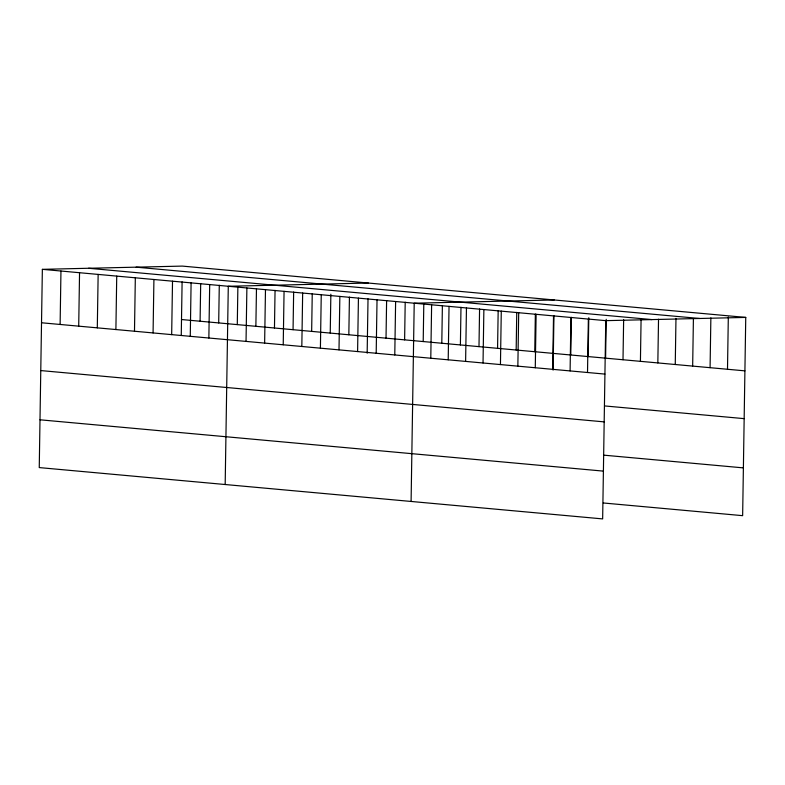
<?xml version="1.0" encoding="UTF-8"?>
<svg xmlns="http://www.w3.org/2000/svg" width="785" height="785" viewBox="0 0 785 785"><rect width="100%" height="100%" fill="white"/><g stroke="black" fill="none" stroke-linecap="round" stroke-linejoin="round"><path stroke-width="1.18" d="M42.361 269.334L39.25 467.585L602.654 518.905L605.765 320.653L42.361 269.334L182.346 266.095L745.75 317.415L742.639 515.666L603.322 502.979M60.121 324.47L60.955 271.031M78.706 326.167L79.55 272.719M97.301 327.855L98.145 274.416M115.895 329.553L116.729 276.114M134.49 331.241L135.324 277.802M153.075 332.938L153.919 279.499M171.67 334.626L172.514 281.187M181.266 335.067L182.1 281.884M190.264 336.323L191.098 282.885M200.096 321.232L200.685 283.581M208.859 338.021L209.693 284.572M218.691 322.929L219.28 285.269M225.177 484.522L228.288 286.27L368.273 283.032M237.286 324.617L237.875 286.967M246.039 341.406L246.882 287.967M255.871 326.315L256.469 288.664M264.633 343.094L265.477 289.655M274.465 328.002L275.054 290.352M283.228 344.792L284.062 291.353M293.06 329.7L293.649 292.049M301.823 346.479L302.657 293.04M311.655 331.388L312.244 293.737M320.408 348.177L321.251 294.738M330.24 333.085L330.858 294.218M339.002 349.865L339.846 296.426M348.834 334.773L349.433 297.123M357.597 351.562L358.431 298.123M367.164 353.201L368.018 298.82M376.192 353.26L377.026 299.821M386.024 338.168L386.612 300.518M394.776 354.948L395.62 301.509M404.618 339.856L405.207 302.205M411.095 501.458L414.215 303.206L554.19 299.968M423.203 341.553L423.802 303.903M430.788 358.225L431.622 304.786M441.798 343.241L442.387 305.591M448.206 359.815L449.04 306.376M460.393 344.939L460.981 307.288M465.613 361.404L466.457 307.965M478.987 346.627L479.576 308.976M483.03 362.984L483.874 309.545M497.572 348.324L498.171 310.674M500.447 364.574L501.281 311.135M516.167 350.022L516.756 312.371M517.855 366.163L518.699 312.715M534.762 351.709L535.35 314.059M535.272 367.743L536.116 314.304M552.689 369.333L553.523 315.894M553.091 370.127L553.945 315.756M570.096 370.912L570.94 317.474M570.764 354.987L571.362 317.336M587.514 372.502L588.357 319.063M588.181 356.576L588.789 317.709M605.598 358.166L606.206 319.299M623.005 359.746L623.643 319.672M640.423 361.335L641.09 318.828M657.84 362.925L658.527 319.201M675.257 364.505L675.973 318.357M692.664 366.095L693.41 318.73M710.082 367.674L710.867 317.886M727.499 369.264L728.313 317.042M605.765 320.653L745.75 317.415M136.148 267.165L699.553 318.474M88.558 268.264L651.962 319.583M181.502 319.534L744.906 370.854M41.526 322.772L604.931 374.092M604.842 405.953L744.16 418.64M40.771 370.569L604.175 421.879M604.067 455.182L743.385 467.88M40.006 419.798L603.41 471.118"/></g></svg>
